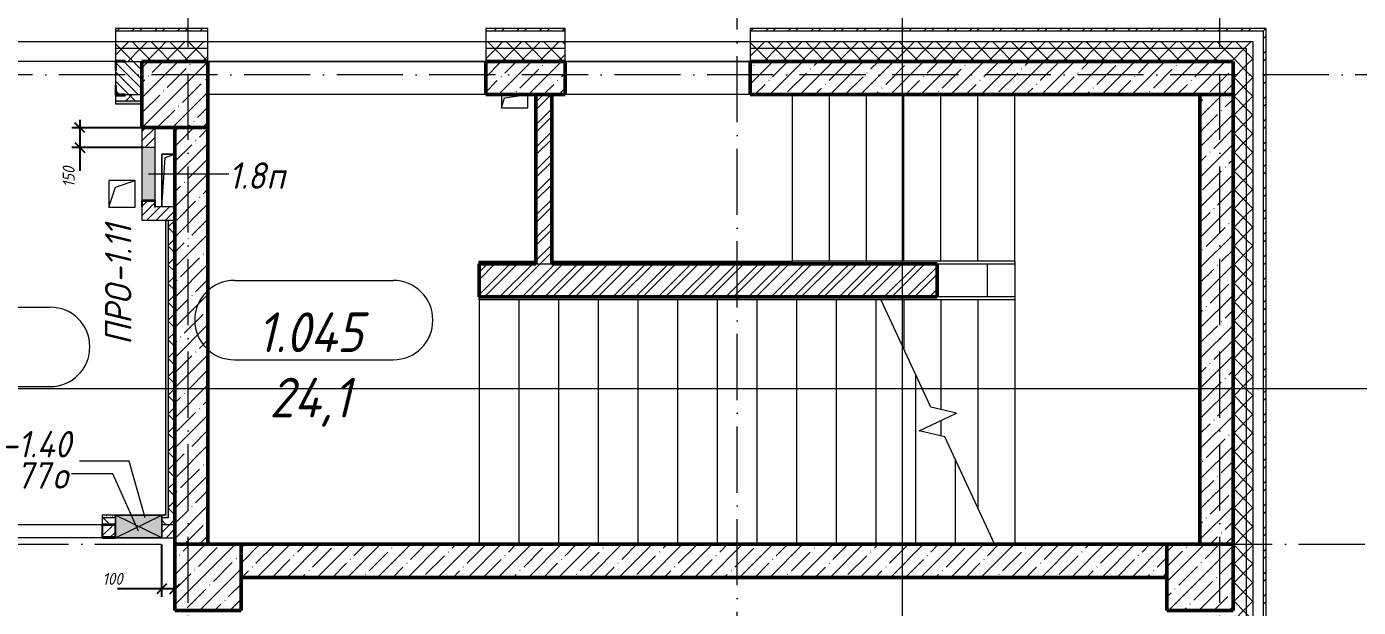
# Model space of a CAD drawing. Header units: millimetres. Extents: x -606178 to 312196, y -19338 to 632709.
# Drawn here: x -333702 to -323633, y 533349 to 537739 of the extents above; entities that cross this region are included whole.
import ezdxf

# ---------------------------------------------------------------- set-up
doc = ezdxf.new("R2010")
doc.units = ezdxf.units.MM
doc.linetypes.add('50_200_ШТРИХ_1Т_ш5_п1_п1_', pattern=[700, 500, -100, 0, -100])
for name, color, linetype, lineweight in [('A-____-____-DIMS', 7, 'Continuous', 9), ('A-DETL-GENF-OTLN', 7, 'Continuous', 9), ('A-FLOR-____-OTLN', 7, 'Continuous', 9), ('A-GENM-____-IDEN', 7, 'Continuous', 9), ('A-GENM-____-MCUT', 7, 'Continuous', 25), ('A-GENM-____-OTLN', 7, 'Continuous', 9), ('A-GENM-____-OTLN-1', 7, 'Continuous', 25), ('A-GLAZ-____-IDEN', 7, 'Continuous', 9), ('A-GLAZ-____-OTLN', 7, 'Continuous', 9), ('A-WALL-____-MCUT', 7, 'Continuous', 13), ('A-WALL-____-MCUT-1', 7, 'Continuous', 9), ('A-WALL-____-MCUT-2', 7, 'Continuous', 50), ('A-WALL-____-OTLN', 7, 'Continuous', 9), ('A-WALL-____-PATT-1', 7, 'Continuous', 9), ('A-WALL-FNSH-MCUT-1', 7, 'Continuous', 9), ('I-WALL-____-OTLN', 7, 'Continuous', 9), ('S-COLS-____-MCUT', 7, 'Continuous', 50), ('S-COLS-____-OTLN', 7, 'Continuous', 9), ('S-GRID-____-OTLN-1', 7, '50_200_ШТРИХ_1Т_ш5_п1_п1_', 9), ('S-STRS-____-MBND', 7, 'Continuous', 9), ('S-STRS-____-OTLN-1', 7, 'Continuous', 9)]:
    doc.layers.add(name, color=color, linetype=linetype, lineweight=lineweight)
for name, color, linetype, lineweight, true_color in [('A-AREA-IDEN-1', 7, 'Continuous', 9, 0x000000), ('A-WALL-____-PATT-2', 7, 'Continuous', 9, 0x787878), ('G-____-____-SYMB-1', 9, 'Continuous', 9, 0x808080)]:
    doc.layers.add(name, color=color, linetype=linetype, lineweight=lineweight, true_color=true_color)
doc.styles.add('ISOCPEUR_I', font='isocpeui.ttf', dxfattribs={"width": 0.9, "height": 2.5})
doc.styles.add('ISOCPEUR_I_11', font='isocpeui.ttf', dxfattribs={"width": 0.9, "height": 200})
doc.styles.add('ISOCPEUR_I_7', font='isocpeui.ttf', dxfattribs={"width": 0.9, "height": 90})
doc.dimstyles.new('ISO-1_8_0_9К_СРЕДНИЙ_Кладочные_1', dxfattribs={"dimscale": 304.8, "dimtxt": 89.638306, "dimasz": 0.246063, "dimexe": 0.19685, "dimexo": 0, "dimgap": 0, "dimtad": 1, "dimdec": 3, "dimrnd": 0.001, "dimdsep": 46, "dimtxsty": 'ISOCPEUR_I_7', "dimblk1": 'OBLIQUE', "dimblk2": 'OBLIQUE', "dimsah": 1, "dimcen": 0.09, "dimdle": 0.19685, "dimazin": 0, "dimtfac": 1, "dimtdec": 4, "dimtix": 1, "dimtmove": 0, "dimatfit": 3, "dimfxl": 1, "dimtvp": 1, "dimtolj": 1, "dimtzin": 0, "dimarcsym": 2})
pattern_1 = [(45, (-425830.77, 451794.26), (-85.53659, 85.53659), []), (45, (-425773.75, 451794.26), (-85.53659, 85.53659), [])]
pattern_2 = [(45, (-425830.77, 451794.26), (-35.35534, 35.35534), [])]
pattern_3 = [(45, (-425830.77, 451794.26), (-114.04925, 114.04925), []), (45, (-425716.72, 451794.26), (-114.04925, 114.04925), [201.612, -40.322, 3.353, -36.97])]
pattern_4 = [(45, (-425830.77, 451794.26), (-70.71068, 70.71068), []), (135, (-425830.77, 451794.26), (-70.71068, -70.71068), [])]
pattern_5 = [(0, (-425830.771, 451794.26), (81.28, 20.32), [3.353, -57.607, 3.353, -57.607, -325.12]), (0, (-425830.771, 451794.26), (81.28, 20.32), [-121.92, 3.353, -118.567, 3.353, -57.607, -142.24]), (0, (-425830.771, 451794.26), (81.28, 20.32), [-304.8, 3.353, -37.287, 3.353, -98.247]), (120, (-425800.291, 451804.42), (-58.2376362, 60.2305448), [3.353, -57.607, 3.353, -57.607, -325.12]), (120, (-425800.291, 451804.42), (-58.2376362, 60.2305448), [-121.92, 3.353, -118.567, 3.353, -57.607, -142.24]), (120, (-425800.291, 451804.42), (-58.2376362, 60.2305448), [-304.8, 3.353, -37.287, 3.353, -98.247]), (240, (-425790.131, 451845.06), (-23.0423638, -80.5505448), [3.353, -57.607, 3.353, -57.607, -325.12]), (240, (-425790.131, 451845.06), (-23.0423638, -80.5505448), [-121.92, 3.353, -118.567, 3.353, -57.607, -142.24]), (240, (-425790.131, 451845.06), (-23.0423638, -80.5505448), [-304.8, 3.353, -37.287, 3.353, -98.247])]

# ---------------------------------------------------------------- blocks, each defined once
blk = doc.blocks.new('BSC_Колонна _Прямоугольная - 500х500-V125-АР1_План отверстий 1 этажа в осях 1-64_Ю-ЯЯ')
at = {"layer": 'S-COLS-____-OTLN'}
h = blk.add_hatch(dxfattribs=at)
h.set_pattern_fill('FP_136', color=256, style=0, pattern_type=2)
h.set_pattern_definition([(135, (85431.04, -93250), (-114.04925, -114.04925), []), (135, (85431.04, -93135.95), (-114.04925, -114.04925), [201.613, -40.323, 3.353, -36.97])])
h.paths.add_polyline_path([(250, 250), (-250, 250), (-250, -250), (250, -250)], flags=0)
at = {"layer": 'S-COLS-____-MCUT'}
for p, q in [((250, 250), (-250, 250)), ((-250, 250), (-250, -250)), ((250, -250), (250, 250)), ((-250, -250), (250, -250))]:
    blk.add_line(p, q, dxfattribs=at)
blk = doc.blocks.new('BSC_Колонна _Прямоугольная - 500х500-V126-АР1_План отверстий 1 этажа в осях 1-64_Ю-ЯЯ')
at = {"layer": 'S-COLS-____-OTLN'}
h = blk.add_hatch(dxfattribs=at)
h.set_pattern_fill('FP_137', color=256, style=0, pattern_type=2)
h.set_pattern_definition([(135, (81781.04, -101000), (-114.04925, -114.04925), []), (135, (81781.04, -100885.95), (-114.04925, -114.04925), [201.613, -40.323, 3.353, -36.97])])
h.paths.add_polyline_path([(250, 250), (-250, 250), (-250, -250), (250, -250)], flags=0)
at = {"layer": 'S-COLS-____-MCUT'}
for p, q in [((250, 250), (-250, 250)), ((-250, 250), (-250, -250)), ((250, -250), (250, 250)), ((-250, -250), (250, -250))]:
    blk.add_line(p, q, dxfattribs=at)
blk = doc.blocks.new('BSC_Колонна _Прямоугольная - 500х500-V171-АР1_План отверстий 1 этажа в осях 1-64_Ю-ЯЯ')
at = {"layer": 'S-COLS-____-OTLN'}
h = blk.add_hatch(dxfattribs=at)
h.set_pattern_fill('FP_184', color=256, style=0, pattern_type=2)
h.set_pattern_definition([(135, (81781.04, -93500), (-114.04925, -114.04925), []), (135, (81781.04, -93385.95), (-114.04925, -114.04925), [201.613, -40.323, 3.353, -36.97])])
h.paths.add_polyline_path([(250, 250), (-250, 250), (-250, -250), (250, -250), (250, 162)], flags=0)
at = {"layer": 'S-COLS-____-MCUT'}
for p, q in [((250, 250), (-250, 250)), ((-250, 250), (-250, -250)), ((250, -250), (250, 250)), ((-250, -250), (250, -250))]:
    blk.add_line(p, q, dxfattribs=at)
blk = doc.blocks.new('Фахверк_СКБ_Уголок - 250_2700-27497298-АР1_План отверстий 1 этажа в осях 1-64_Ю-ЯЯ')
at = {"layer": 'A-GENM-____-MCUT'}
for p, q in [((200, 181), (125, 181)), ((125, 181), (125, 106)), ((125, 106), (131, 106)), ((131, 106), (131, 175)), ((131, 175), (200, 175)), ((200, 175), (200, 181)), ((131, -6), (125, -6)), ((125, -6), (125, -81)), ((125, -81), (200, -81)), ((131, -75), (131, -6)), ((200, -75), (131, -75)), ((200, -81), (200, -75))]:
    blk.add_line(p, q, dxfattribs=at)
blk = doc.blocks.new('154_Фахверк_СКБ_Швеллер - Тип_100_4010_1-28088705-АР1_План отверстий 1 этажа в осях 1-64_Ю-ЯЯ')
at = {"layer": 'A-GENM-____-MCUT'}
for p, q in [((175, 50), (125, 50)), ((125, 50), (125, -50)), ((128, 47), (175, 47)), ((128, -47), (128, 47)), ((175, 47), (175, 50)), ((125, -50), (175, -50)), ((175, -47), (128, -47)), ((175, -50), (175, -47))]:
    blk.add_line(p, q, dxfattribs=at)
blk = doc.blocks.new('AR_Отверстие Ниша - Лючок-32405277-АР1_План отверстий 1 этажа в осях 1-64_Ю-ЯЯ')
at = {"layer": 'A-GLAZ-____-OTLN'}
blk.add_hatch(color=256, dxfattribs=at).paths.add_polyline_path([(200, -50), (200, 50), (-200, 50), (-200, -50), (161, -50)], flags=0)
for p, q in [((200, 50), (-200, 50)), ((-200, 50), (-200, -50)), ((200, -50), (200, 50)), ((-200, -50), (200, -50))]:
    blk.add_line(p, q, dxfattribs=at)
blk = doc.blocks.new('AR_Отверстие прямоугольное _в плите_ - AR_Отверстие прямоугольное _в плите_-30459597-АР1_План отверстий 1 этажа в осях 1-64_Ю-ЯЯ')
at = {"layer": 'A-GENM-____-OTLN'}
for p, q in [((100, 100), (-100, 100)), ((-100, 100), (-100, -100)), ((-100, -100), (-50, 50)), ((-50, 50), (100, 100)), ((100, -100), (100, 100)), ((-100, -100), (100, -100))]:
    blk.add_line(p, q, dxfattribs=at)
blk = doc.blocks.new('AR_Отверстие прямоугольное _в плите_ - AR_Отверстие прямоугольное _в плите_-30459626-АР1_План отверстий 1 этажа в осях 1-64_Ю-ЯЯ')
at = {"layer": 'A-GENM-____-OTLN'}
for p, q in [((50, 200), (-50, 200)), ((-50, 200), (-50, -200)), ((-50, -200), (-25, 175)), ((-25, 175), (50, 200))]:
    blk.add_line(p, q, dxfattribs=at)
blk = doc.blocks.new('AR_Отверстие прямоугольное _в плите_ - AR_Отверстие прямоугольное _в плите_-V226-АР1_План отверстий 1 этажа в осях 1-64_Ю-ЯЯ')
at = {"layer": 'A-GENM-____-OTLN'}
for p, q in [((100, 50), (-100, 50)), ((-100, 50), (-100, -50)), ((-100, -50), (-75, 25)), ((-75, 25), (100, 50)), ((100, -50), (100, 50)), ((-100, -50), (100, -50))]:
    blk.add_line(p, q, dxfattribs=at)
blk = doc.blocks.new('AR_Отверстие прямоугольное _в стене_ - AR_Отверстие прямоугольное _в стене__ОВ-36858629-АР1_План отверстий 1 этажа в осях 1-64_Ю-ЯЯ')
at = {"layer": 'A-GLAZ-____-OTLN'}
blk.add_hatch(color=256, dxfattribs=at).paths.add_polyline_path([(175, 50), (-175, 50), (-175, -120), (175, -120), (175, 47)], flags=0)
at = {"layer": 'A-DETL-GENF-OTLN'}
for p, q in [((-175, -120), (-175, 50)), ((-175, 50), (175, 50)), ((175, 50), (-175, -120)), ((-175, 50), (175, -120)), ((175, 50), (-175, 50)), ((-175, 50), (-175, -120)), ((175, -50), (175, -120)), ((175, -120), (175, -50)), ((175, -120), (-175, -120)), ((-175, -120), (175, -120))]:
    blk.add_line(p, q, dxfattribs=at)
blk = doc.blocks.new('_Oblique')
at = {"color": 0, "linetype": 'ByBlock', "lineweight": -2}
blk.add_line((-0.5, -0.5), (0.5, 0.5), dxfattribs=at)
blk = doc.blocks.new('*D4463')
at = {"layer": 'A-____-____-DIMS', "color": 0, "lineweight": -2, "transparency": 16777216}
for p, q in [((-333299, 537035), (-333299, 536825)), ((-332831, 536975), (-333359, 536975)), ((-332815, 536825), (-333359, 536825)), ((-333299, 536825), (-333299, 536649))]:
    blk.add_line(p, q, dxfattribs=at)
at = {"layer": 'Defpoints', "color": 0, "transparency": 16777216}
for p in [(-332831, 536975), (-333299, 536825), (-332815, 536825)]:
    blk.add_point(p, dxfattribs=at)
at = {"layer": 'A-____-____-DIMS', "color": 0, "lineweight": -2, "transparency": 16777216, "xscale": 75, "yscale": 75, "zscale": 75}
for p, rotation in [((-333299, 536975), 90), ((-333299, 536825), 270)]:
    blk.add_blockref('_Oblique', p, dxfattribs=dict(at, rotation=rotation))
at = {"layer": 'A-____-____-DIMS', "color": 0, "transparency": 16777216, "insert": (-333429, 536525), "char_height": 90, "width": 368.21, "attachment_point": 1, "rotation": 90, "line_spacing_factor": 1.149209, "style": 'ISOCPEUR_I_7'}
blk.add_mtext('\\A1;150', dxfattribs=at)
blk = doc.blocks.new('*D4522')
at = {"layer": 'A-____-____-DIMS', "color": 0, "lineweight": -2, "transparency": 16777216}
for p, q in [((-332581, 533975), (-332581, 533429)), ((-332681, 533825), (-332681, 533429)), ((-332681, 533489), (-333014, 533489)), ((-332581, 533489), (-332741, 533489))]:
    blk.add_line(p, q, dxfattribs=at)
at = {"layer": 'Defpoints', "color": 0, "transparency": 16777216}
for p in [(-332581, 533975), (-332681, 533825), (-332581, 533489)]:
    blk.add_point(p, dxfattribs=at)
at = {"layer": 'A-____-____-DIMS', "color": 0, "lineweight": -2, "transparency": 16777216, "xscale": 75, "yscale": 75, "zscale": 75, "rotation": 180}
blk.add_blockref('_Oblique', (-332681, 533489), dxfattribs=at)
at = {"layer": 'A-____-____-DIMS', "color": 0, "lineweight": -2, "transparency": 16777216, "xscale": 75, "yscale": 75, "zscale": 75}
blk.add_blockref('_Oblique', (-332581, 533489), dxfattribs=at)
at = {"layer": 'A-____-____-DIMS', "color": 0, "transparency": 16777216, "insert": (-333128, 533609), "char_height": 90, "width": 368.21, "attachment_point": 1, "line_spacing_factor": 1.149209, "style": 'ISOCPEUR_I_7'}
blk.add_mtext('\\A1;100', dxfattribs=at)
blk = doc.blocks.new('AAR_СКБ_Марка_помещения_1_5 ммп - Номер _ Площадь-27962135-АИ_План этажа_Стены_1')
at = {"layer": 'A-AREA-IDEN-1'}
for p, q in [((-2.987, 3), (3.013, 3)), ((-2.987, 0), (3.013, 0))]:
    blk.add_line(p, q, dxfattribs=at)
for centre, start, end in [((-2.987, 1.5), 90, 270), ((3.013, 1.5), 270, 90)]:
    blk.add_arc(centre, 1.5, start, end, dxfattribs=at)

msp = doc.modelspace()

# ---------------------------------------------------------------- hatches: boundary and pattern name
at = {"layer": 'A-WALL-____-PATT-1'}
h = msp.add_hatch(dxfattribs=at)
h.set_pattern_fill('FP_3', color=256, style=0, pattern_type=2)
h.set_pattern_definition(pattern_1)
h.paths.add_polyline_path([(-324350.7712, 537705.3011), (-324330.7712, 537705.3011), (-324330.7712, 537725.3011), (-328230.7712, 537725.3011), (-328230.7712, 537705.3011), (-325098.6419, 537705.3011)], flags=0)
h.paths.add_polyline_path([(-330230.7712, 537705.3011), (-329630.7712, 537705.3011), (-329630.7712, 537725.3011), (-330230.7712, 537725.3011)], flags=0)
h.paths.add_polyline_path([(-332330.7712, 537705.3011), (-332330.7712, 537725.3011), (-333030.7712, 537725.3011), (-333030.7712, 537705.3011)], flags=0)
h.paths.add_polyline_path([(-336580.7712, 537705.3011), (-336580.7712, 537725.3011), (-336820.7712, 537725.3011), (-336820.7712, 537705.3011)], flags=0)
h.paths.add_polyline_path([(-335180.7712, 537705.3011), (-334830.7712, 537705.3011), (-334830.7712, 537725.3011), (-335180.7712, 537725.3011)], flags=0)
h = msp.add_hatch(dxfattribs=at)
h.set_pattern_fill('FP_3', color=256, style=0, pattern_type=2)
h.set_pattern_definition(pattern_1)
h.paths.add_polyline_path([(-324330.7712, 521275.3011), (-324330.7712, 522525.3011), (-324350.7712, 522525.3011), (-324350.7712, 521275.3011)], flags=0)
h.paths.add_polyline_path([(-324350.7712, 524325.3011), (-324330.7712, 524325.3011), (-324330.7712, 525525.3011), (-324350.7712, 525525.3011), (-324350.7712, 525162.9682)], flags=0)
h.paths.add_polyline_path([(-324350.7712, 527325.3011), (-324330.7712, 527325.3011), (-324330.7712, 528525.3011), (-324350.7712, 528525.3011), (-324350.7712, 528391.9384)], flags=0)
h.paths.add_polyline_path([(-324350.7712, 530325.3011), (-324330.7712, 530325.3011), (-324330.7712, 537705.3011), (-324350.7712, 537705.3011), (-324350.7712, 530813.6661)], flags=0)
h = msp.add_hatch(dxfattribs=at)
h.set_pattern_fill('FP_1', color=256, style=0, pattern_type=2)
h.set_pattern_definition(pattern_4)
h.paths.add_polyline_path([(-324580.7712, 537575.3011), (-324480.7712, 537575.3011), (-324480.7712, 537625.3011), (-328230.7712, 537625.3011), (-328230.7712, 537575.3011), (-325098.6419, 537575.3011)], flags=0)
h.paths.add_polyline_path([(-332330.7712, 537575.3011), (-332330.7712, 537625.3011), (-333030.7712, 537625.3011), (-333030.7712, 537575.3011)], flags=0)
h.paths.add_polyline_path([(-329630.7712, 537575.3011), (-329630.7712, 537625.3011), (-330230.7712, 537625.3011), (-330230.7712, 537575.3011)], flags=0)
h.paths.add_polyline_path([(-334830.7712, 537575.3011), (-334830.7712, 537625.3011), (-335180.7712, 537625.3011), (-335180.7712, 537575.3011)], flags=0)
h.paths.add_polyline_path([(-336580.7712, 537575.3011), (-336580.7712, 537625.3011), (-336820.7712, 537625.3011), (-336820.7712, 537575.3011)], flags=0)
h = msp.add_hatch(dxfattribs=at)
h.set_pattern_fill('FP_1', color=256, style=0, pattern_type=2)
h.set_pattern_definition(pattern_4)
h.paths.add_polyline_path([(-324430.7712, 498610.3011), (-324430.7712, 498875.3011), (-324480.7712, 498875.3011), (-324480.7712, 498610.3011)], flags=0)
h.paths.add_polyline_path([(-324430.7712, 500975.3011), (-324430.7712, 501575.3011), (-324480.7712, 501575.3011), (-324480.7712, 500975.3011)], flags=0)
h.paths.add_polyline_path([(-324480.7712, 502975.3011), (-324430.7712, 502975.3011), (-324430.7712, 507575.3011), (-324480.7712, 507575.3011), (-324480.7712, 505789.1468)], flags=0)
h.paths.add_polyline_path([(-324480.7712, 509375.3011), (-324430.7712, 509375.3011), (-324430.7712, 510575.3011), (-324480.7712, 510575.3011), (-324480.7712, 509825.3596)], flags=0)
h.paths.add_polyline_path([(-324430.7712, 512375.3011), (-324430.7712, 513575.3011), (-324480.7712, 513575.3011), (-324480.7712, 512375.3011)], flags=0)
h.paths.add_polyline_path([(-324430.7712, 515375.3011), (-324430.7712, 516575.3011), (-324480.7712, 516575.3011), (-324480.7712, 515375.3011)], flags=0)
h.paths.add_polyline_path([(-324480.7712, 518375.3011), (-324430.7712, 518375.3011), (-324430.7712, 519525.3011), (-324480.7712, 519525.3011), (-324480.7712, 518705.0277)], flags=0)
h.paths.add_polyline_path([(-324430.7712, 521275.3011), (-324430.7712, 522525.3011), (-324480.7712, 522525.3011), (-324480.7712, 521275.3011)], flags=0)
h.paths.add_polyline_path([(-324430.7712, 524325.3011), (-324430.7712, 525525.3011), (-324480.7712, 525525.3011), (-324480.7712, 524325.3011)], flags=0)
h.paths.add_polyline_path([(-324480.7712, 527325.3011), (-324430.7712, 527325.3011), (-324430.7712, 528525.3011), (-324480.7712, 528525.3011), (-324480.7712, 528391.9384)], flags=0)
h.paths.add_polyline_path([(-324480.7712, 530325.3011), (-324430.7712, 530325.3011), (-324430.7712, 537625.3011), (-324480.7712, 537625.3011), (-324480.7712, 530813.6661)], flags=0)
h = msp.add_hatch(dxfattribs=at)
h.set_pattern_fill('FP_1', color=256, style=0, pattern_type=2)
h.set_pattern_definition(pattern_4)
h.paths.add_polyline_path([(-324580.7712, 537475.3011), (-324580.7712, 537575.3011), (-328230.7712, 537575.3011), (-328230.7712, 537475.3011), (-325098.6419, 537475.3011)], flags=0)
h.paths.add_polyline_path([(-329630.7712, 537475.3011), (-329630.7712, 537575.3011), (-330230.7712, 537575.3011), (-330230.7712, 537475.3011)], flags=0)
h.paths.add_polyline_path([(-332330.7712, 537475.3011), (-332330.7712, 537575.3011), (-333030.7712, 537575.3011), (-333030.7712, 537481.3011), (-332955.7712, 537481.3011), (-332955.7712, 537475.3011), (-332830.7712, 537475.3011)], flags=0)
h.paths.add_polyline_path([(-336580.7712, 537475.3011), (-336580.7712, 537575.3011), (-336820.7712, 537575.3011), (-336820.7712, 537475.3011)], flags=0)
h.paths.add_polyline_path([(-334905.7712, 537475.3011), (-334905.7712, 537481.3011), (-334830.7712, 537481.3011), (-334830.7712, 537575.3011), (-335180.7712, 537575.3011), (-335180.7712, 537481.3011), (-335105.7712, 537481.3011), (-335105.7712, 537475.3011)], flags=0)
h = msp.add_hatch(dxfattribs=at)
h.set_pattern_fill('FP_1', color=256, style=0, pattern_type=2)
h.set_pattern_definition(pattern_4)
h.paths.add_polyline_path([(-324480.7712, 498610.3011), (-324480.7712, 498875.3011), (-324580.7712, 498875.3011), (-324580.7712, 498610.3011)], flags=0)
h.paths.add_polyline_path([(-324480.7712, 500975.3011), (-324480.7712, 501575.3011), (-324580.7712, 501575.3011), (-324580.7712, 500975.3011)], flags=0)
h.paths.add_polyline_path([(-324480.7712, 502975.3011), (-324480.7712, 507575.3011), (-324574.7712, 507575.3011), (-324574.7712, 507500.3011), (-324580.7712, 507500.3011), (-324580.7712, 502975.3011)], flags=0)
h.paths.add_polyline_path([(-324480.7712, 509375.3011), (-324480.7712, 510575.3011), (-324574.7712, 510575.3011), (-324574.7712, 510500.3011), (-324580.7712, 510500.3011), (-324580.7712, 509450.3011), (-324574.7712, 509450.3011), (-324574.7712, 509375.3011)], flags=0)
h.paths.add_polyline_path([(-324480.7712, 512375.3011), (-324480.7712, 513575.3011), (-324574.7712, 513575.3011), (-324574.7712, 513500.3011), (-324580.7712, 513500.3011), (-324580.7712, 512450.3011), (-324574.7712, 512450.3011), (-324574.7712, 512375.3011)], flags=0)
h.paths.add_polyline_path([(-324574.7712, 515375.3011), (-324480.7712, 515375.3011), (-324480.7712, 516575.3011), (-324574.7712, 516575.3011), (-324574.7712, 516500.3011), (-324580.7712, 516500.3011), (-324580.7712, 515450.3011), (-324574.7712, 515450.3011), (-324574.7712, 515381.3011)], flags=0)
h.paths.add_polyline_path([(-324480.7712, 518375.3011), (-324480.7712, 519525.3011), (-324574.7712, 519525.3011), (-324574.7712, 519450.3011), (-324580.7712, 519450.3011), (-324580.7712, 518450.3011), (-324574.7712, 518450.3011), (-324574.7712, 518375.3011)], flags=0)
h.paths.add_polyline_path([(-324574.7712, 521275.3011), (-324480.7712, 521275.3011), (-324480.7712, 522525.3011), (-324574.7712, 522525.3011), (-324574.7712, 522450.3011), (-324580.7712, 522450.3011), (-324580.7712, 521350.3011), (-324574.7712, 521350.3011), (-324574.7712, 521281.3011)], flags=0)
h.paths.add_polyline_path([(-324574.7712, 524325.3011), (-324480.7712, 524325.3011), (-324480.7712, 525525.3011), (-324580.7712, 525525.3011), (-324580.7712, 524400.3011), (-324574.7712, 524400.3011), (-324574.7712, 524331.3011)], flags=0)
h.paths.add_polyline_path([(-324574.7712, 527325.3011), (-324480.7712, 527325.3011), (-324480.7712, 528525.3011), (-324574.7712, 528525.3011), (-324574.7712, 528450.3011), (-324580.7712, 528450.3011), (-324580.7712, 527400.3011), (-324574.7712, 527400.3011), (-324574.7712, 527331.3011)], flags=0)
h.paths.add_polyline_path([(-324480.7712, 530325.3011), (-324480.7712, 537575.3011), (-324580.7712, 537575.3011), (-324580.7712, 530400.3011), (-324574.7712, 530400.3011), (-324574.7712, 530325.3011)], flags=0)
h = msp.add_hatch(dxfattribs=at)
h.set_pattern_fill('FP_6', color=256, style=0, pattern_type=2)
h.set_pattern_definition([(135, (-425830.77, 451794.26), (-35.35534, -35.35534), [])])
h.paths.add_polyline_path([(-334905.7712, 537225.3011), (-334836.7712, 537225.3011), (-334836.7712, 537294.3011), (-334830.7712, 537294.3011), (-334830.7712, 537406.3011), (-334836.7712, 537406.3011), (-334836.7712, 537475.3011), (-335174.7712, 537475.3011), (-335174.7712, 537406.3011), (-335180.7712, 537406.3011), (-335180.7712, 537294.3011), (-335174.7712, 537294.3011), (-335174.7712, 537225.3011), (-335100.7712, 537225.3011)], flags=0)
h.paths.add_polyline_path([(-332955.7712, 537225.3011), (-332830.7712, 537225.3011), (-332830.7712, 537475.3011), (-333024.7712, 537475.3011), (-333024.7712, 537406.3011), (-333030.7712, 537406.3011), (-333030.7712, 537294.3011), (-333024.7712, 537294.3011), (-333024.7712, 537225.3011)], flags=0)
h = msp.add_hatch(dxfattribs=at)
h.set_pattern_fill('FP_13', color=256, style=0, pattern_type=2)
h.set_pattern_definition(pattern_3)
h.paths.add_polyline_path([(-326866.1425, 537225.3011), (-324580.7712, 537225.3011), (-324580.7712, 537475.3011), (-328230.7712, 537475.3011), (-328230.7712, 537225.3011)], flags=0)
h.paths.add_polyline_path([(-329630.7712, 537225.3011), (-329630.7712, 537475.3011), (-330230.7712, 537475.3011), (-330230.7712, 537225.3011)], flags=0)
h = msp.add_hatch(dxfattribs=at)
h.set_pattern_fill('FP_1', color=256, style=0, pattern_type=2)
h.set_pattern_definition(pattern_4)
h.paths.add_polyline_path([(-332830.7712, 537175.3011), (-332830.7712, 537225.3011), (-332955.7712, 537225.3011), (-332955.7712, 537219.3011), (-333030.7712, 537219.3011), (-333030.7712, 537175.3011), (-332955.7712, 537175.3011)], flags=0)
h.paths.add_polyline_path([(-334880.7712, 537175.3011), (-334830.7712, 537175.3011), (-334830.7712, 537219.3011), (-334880.7712, 537219.3011)], flags=0)
h = msp.add_hatch(dxfattribs=at)
h.set_pattern_fill('FP_3', color=256, style=0, pattern_type=2)
h.set_pattern_definition(pattern_1)
h.paths.add_polyline_path([(-329730.7712, 535945.3011), (-329730.7712, 537225.3011), (-329850.7712, 537225.3011), (-329850.7712, 535945.3011)], flags=0)
h = msp.add_hatch(dxfattribs=at)
h.set_pattern_fill('FP_13', color=256, style=0, pattern_type=2)
h.set_pattern_definition(pattern_3)
h.paths.add_polyline_path([(-324580.7712, 533825.3011), (-324580.7712, 537225.3011), (-324830.7712, 537225.3011), (-324830.7712, 533825.3011)], flags=0)
h = msp.add_hatch(dxfattribs=at)
h.set_pattern_fill('FP_5', color=256, style=0, pattern_type=2)
h.set_pattern_definition(pattern_2)
h.paths.add_polyline_path([(-332780.5974, 536375.3011), (-332733.7712, 536375.3011), (-332733.7712, 536422.1274), (-332827.7712, 536422.1274), (-332827.7712, 536375.3011), (-332780.9449, 536375.3011)], flags=0)
h.paths.add_polyline_path([(-332830.7712, 536825.3011), (-332730.7712, 536825.3011), (-332730.7712, 536975.3011), (-332830.7712, 536975.3011)], flags=0)
h = msp.add_hatch(dxfattribs=at)
h.set_pattern_fill('FP_13', color=256, style=0, pattern_type=2)
h.set_pattern_definition(pattern_3)
h.paths.add_polyline_path([(-332330.7712, 533825.3011), (-332330.7712, 536975.3011), (-332580.7712, 536975.3011), (-332580.7712, 533825.3011)], flags=0)
h = msp.add_hatch(dxfattribs=at)
h.set_pattern_fill('FP_5', color=256, style=0, pattern_type=2)
h.set_pattern_definition(pattern_2)
h.paths.add_polyline_path([(-332733.7712, 536275.3011), (-332580.7712, 536275.3011), (-332580.7712, 536375.3011), (-332830.7712, 536375.1274), (-332830.7712, 536275.3011), (-332827.7712, 536275.3011)], flags=0)
h = msp.add_hatch(dxfattribs=at)
h.set_pattern_fill('FP_1', color=256, style=0, pattern_type=2)
h.set_pattern_definition(pattern_4)
h.paths.add_polyline_path([(-332580.7712, 533975.3011), (-332580.7712, 536274.3011), (-332630.7712, 536274.3011), (-332630.7712, 533975.3011)], flags=0)
h = msp.add_hatch(dxfattribs=at)
h.set_pattern_fill('FP_3', color=256, style=0, pattern_type=2)
h.set_pattern_definition(pattern_1)
h.paths.add_polyline_path([(-326817.7061, 535695.3011), (-326817.7061, 535945.3011), (-330280.7712, 535945.3011), (-330280.7712, 535695.3011), (-326866.1425, 535695.3011)], flags=0)
h = msp.add_hatch(dxfattribs=at)
h.set_pattern_fill('FP_5', color=256, style=0, pattern_type=2)
h.set_pattern_definition(pattern_2)
h.paths.add_polyline_path([(-332680.7712, 533875.3011), (-332580.7712, 533875.3011), (-332580.7712, 533975.3011), (-332680.7712, 533975.3011), (-332680.7712, 533969.0511)], flags=0)
h.paths.add_polyline_path([(-335130.7712, 533875.3011), (-334980.7712, 533875.3011), (-334980.7712, 533878.3011), (-334933.7712, 533878.3011), (-334933.7712, 533972.3011), (-334980.7712, 533972.3011), (-334980.7712, 533975.3011), (-335130.7712, 533975.3011), (-335130.7712, 533972.3011), (-335177.7712, 533972.3011), (-335177.7712, 533878.3011), (-335130.7712, 533878.3011)], flags=0)
h.paths.add_polyline_path([(-333033.7712, 533878.3011), (-333033.7712, 533972.3011), (-333127.7712, 533972.3011), (-333127.7712, 533878.3011), (-333080.7712, 533878.3011)], flags=0)
h = msp.add_hatch(dxfattribs=at)
h.set_pattern_fill('FP_1', color=256, style=0, pattern_type=2)
h.set_pattern_definition(pattern_4)
h.paths.add_polyline_path([(-333080.7712, 533975.3011), (-333030.7712, 533975.3011), (-333030.7712, 534025.3011), (-333130.7712, 534025.3011), (-333130.7712, 533975.3011), (-333127.7712, 533975.3011)], flags=0)
h.paths.add_polyline_path([(-332630.7712, 533975.3011), (-332630.7712, 534025.3011), (-332680.7712, 534025.3011), (-332680.7712, 533975.3011), (-332650.7712, 533975.3011)], flags=0)
h = msp.add_hatch(dxfattribs=at)
h.set_pattern_fill('FP_13', color=256, style=0, pattern_type=2)
h.set_pattern_definition(pattern_3)
h.paths.add_polyline_path([(-325080.7712, 533575.3011), (-325080.7712, 533825.3011), (-332080.7712, 533825.3011), (-332080.7712, 533575.3011), (-325098.6419, 533575.3011)], flags=0)
at = {"layer": 'A-WALL-____-PATT-2'}
h = msp.add_hatch(dxfattribs=at)
h.set_pattern_fill('FP_185', color=256, style=0, pattern_type=2)
h.set_pattern_definition(pattern_5)
h.paths.add_polyline_path([(-332830.7712, 537155.3011), (-332830.7712, 537175.3011), (-333030.7712, 537175.3011), (-333030.7712, 537155.3011)], flags=0)
h.paths.add_polyline_path([(-334830.7712, 537155.3011), (-334830.7712, 537175.3011), (-334860.7712, 537175.3011), (-334860.7712, 537155.3011)], flags=0)
h = msp.add_hatch(dxfattribs=at)
h.set_pattern_fill('FP_185', color=256, style=0, pattern_type=2)
h.set_pattern_definition(pattern_5)
h.paths.add_polyline_path([(-332630.7712, 534025.3011), (-332630.7712, 536274.3011), (-332650.7712, 536274.3011), (-332650.7712, 534025.3011)], flags=0)
h = msp.add_hatch(dxfattribs=at)
h.set_pattern_fill('FP_185', color=256, style=0, pattern_type=2)
h.set_pattern_definition(pattern_5)
h.paths.add_polyline_path([(-333130.7712, 534025.3011), (-333030.7712, 534025.3011), (-333030.7712, 534045.3011), (-333130.7712, 534045.3011)], flags=0)
h.paths.add_polyline_path([(-332650.7712, 534025.3011), (-332650.7712, 534045.3011), (-332680.7712, 534045.3011), (-332680.7712, 534025.3011)], flags=0)

# ---------------------------------------------------------------- linework, layer by layer
at = {"layer": 'A-FLOR-____-OTLN'}
for p, q in [((-327910.7712, 535965.3011), (-327910.7712, 537225.3011)), ((-332680.7712, 536775.1274), (-332580.7712, 536775.1274)), ((-332680.7712, 536375.3011), (-332680.7712, 536775.1274)), ((-330280.7712, 535945.3011), (-330280.7712, 535965.3011)), ((-330280.7712, 535965.3011), (-329850.7712, 535965.3011)), ((-329730.7712, 535965.3011), (-327910.7712, 535965.3011)), ((-330280.7712, 535674.9536), (-330280.7712, 535695.3011))]:
    msp.add_line(p, q, dxfattribs=at)
at = {"layer": 'A-GENM-____-IDEN'}
for p, q in [((-332927.1092, 534454.8716), (-333301.5397, 534454.8716)), ((-332805.7712, 534025.3011), (-332927.1092, 534454.8716))]:
    msp.add_line(p, q, dxfattribs=at)
at = {"layer": 'A-GLAZ-____-IDEN'}
for p, q in [((-332780.7712, 536625.3011), (-332174.073, 536625.3011)), ((-333049.1013, 534358.0759), (-333363.6947, 534358.0759)), ((-332855.7712, 533925.3011), (-333049.1013, 534358.0759))]:
    msp.add_line(p, q, dxfattribs=at)
at = {"layer": 'A-WALL-____-MCUT'}
for p, q in [((-332330.7712, 537705.3011), (-333030.7712, 537705.3011)), ((-333030.7712, 537705.3011), (-333030.7712, 537481.3011)), ((-332330.7712, 537475.3011), (-332330.7712, 537705.3011)), ((-329630.7712, 537705.3011), (-330230.7712, 537705.3011)), ((-330230.7712, 537705.3011), (-330230.7712, 537475.3011)), ((-329630.7712, 537475.3011), (-329630.7712, 537705.3011)), ((-324350.7712, 537705.3011), (-328230.7712, 537705.3011)), ((-328230.7712, 537705.3011), (-328230.7712, 537475.3011)), ((-324350.7712, 530325.3011), (-324350.7712, 537705.3011)), ((-333030.7712, 537406.3011), (-333030.7712, 537294.3011)), ((-330230.7712, 537475.3011), (-329630.7712, 537475.3011)), ((-328230.7712, 537475.3011), (-324580.7712, 537475.3011)), ((-324580.7712, 537475.3011), (-324580.7712, 533825.3011)), ((-333030.7712, 537219.3011), (-333030.7712, 537175.3011)), ((-332830.7712, 537175.3011), (-333030.7712, 537175.3011)), ((-332580.7712, 536274.3011), (-332630.7712, 536274.3011)), ((-332630.7712, 536274.3011), (-332630.7712, 534025.3011)), ((-333130.7712, 534025.3011), (-333130.7712, 533975.3011)), ((-333030.7712, 534025.3011), (-333130.7712, 534025.3011)), ((-332630.7712, 534025.3011), (-332680.7712, 534025.3011)), ((-332680.7712, 533975.3011), (-332580.7712, 533975.3011))]:
    msp.add_line(p, q, dxfattribs=at)
at = {"layer": 'A-WALL-____-MCUT-1'}
for p, q in [((-333030.7712, 537625.3011), (-332330.7712, 537625.3011)), ((-330230.7712, 537625.3011), (-329630.7712, 537625.3011)), ((-328230.7712, 537625.3011), (-324430.7712, 537625.3011)), ((-324430.7712, 537625.3011), (-324430.7712, 530325.3011)), ((-333030.7712, 537575.3011), (-332330.7712, 537575.3011)), ((-330230.7712, 537575.3011), (-329630.7712, 537575.3011)), ((-328230.7712, 537575.3011), (-324480.7712, 537575.3011)), ((-324480.7712, 537575.3011), (-324480.7712, 530325.3011)), ((-332955.7712, 537475.3011), (-332830.7712, 537475.3011)), ((-332955.7712, 537225.3011), (-332830.7712, 537225.3011)), ((-329850.7712, 535945.3011), (-329730.7712, 535945.3011))]:
    msp.add_line(p, q, dxfattribs=at)
at = {"layer": 'A-WALL-____-MCUT-2'}
for p, q in [((-329630.7712, 537475.3011), (-330230.7712, 537475.3011)), ((-330230.7712, 537475.3011), (-330230.7712, 537225.3011)), ((-329630.7712, 537225.3011), (-329630.7712, 537475.3011)), ((-324580.7712, 537475.3011), (-328230.7712, 537475.3011)), ((-328230.7712, 537475.3011), (-328230.7712, 537225.3011)), ((-324580.7712, 533825.3011), (-324580.7712, 537475.3011)), ((-330230.7712, 537225.3011), (-329630.7712, 537225.3011)), ((-329850.7712, 537225.3011), (-329850.7712, 535945.3011)), ((-329730.7712, 535945.3011), (-329730.7712, 537225.3011)), ((-324580.7712, 537225.3011), (-328230.7712, 537225.3011)), ((-324830.7712, 537225.3011), (-324830.7712, 533825.3011)), ((-332580.7712, 536975.3011), (-332580.7712, 533825.3011)), ((-332330.7712, 533825.3011), (-332330.7712, 536975.3011)), ((-329850.7712, 535945.3011), (-330280.7712, 535945.3011)), ((-330280.7712, 535945.3011), (-330280.7712, 535695.3011)), ((-326817.7061, 535945.3011), (-329730.7712, 535945.3011)), ((-326817.7061, 535695.3011), (-326817.7061, 535945.3011)), ((-330280.7712, 535695.3011), (-326817.7061, 535695.3011)), ((-325080.7712, 533825.3011), (-332080.7712, 533825.3011)), ((-332080.7712, 533575.3011), (-325080.7712, 533575.3011))]:
    msp.add_line(p, q, dxfattribs=at)
at = {"layer": 'A-WALL-____-OTLN'}
for p, q in [((-334830.7712, 537625.3011), (-333030.7712, 537625.3011)), ((-332330.7712, 537625.3011), (-330230.7712, 537625.3011)), ((-329630.7712, 537625.3011), (-328230.7712, 537625.3011)), ((-333030.7712, 537475.3011), (-334830.7712, 537475.3011)), ((-330230.7712, 537475.3011), (-332330.7712, 537475.3011)), ((-332330.7712, 537475.3011), (-330230.7712, 537475.3011)), ((-328230.7712, 537475.3011), (-329630.7712, 537475.3011)), ((-329630.7712, 537475.3011), (-328230.7712, 537475.3011)), ((-330230.7712, 537225.3011), (-332330.7712, 537225.3011)), ((-328230.7712, 537225.3011), (-329630.7712, 537225.3011)), ((-326817.7061, 535945.3011), (-326230.7712, 535945.3011)), ((-326437.7061, 535695.3011), (-326437.7061, 535945.3011)), ((-326230.7712, 535945.3011), (-326230.7712, 535695.3011)), ((-326230.7712, 535695.3011), (-326817.7061, 535695.3011))]:
    msp.add_line(p, q, dxfattribs=at)
at = {"layer": 'A-WALL-FNSH-MCUT-1'}
for p, q in [((-332330.7712, 537725.3011), (-333030.7712, 537725.3011)), ((-333030.7712, 537725.3011), (-333030.7712, 537705.3011)), ((-332330.7712, 537705.3011), (-332330.7712, 537725.3011)), ((-329630.7712, 537725.3011), (-330230.7712, 537725.3011)), ((-330230.7712, 537725.3011), (-330230.7712, 537705.3011)), ((-329630.7712, 537705.3011), (-329630.7712, 537725.3011)), ((-324330.7712, 537725.3011), (-328230.7712, 537725.3011)), ((-328230.7712, 537725.3011), (-328230.7712, 537705.3011)), ((-324330.7712, 530325.3011), (-324330.7712, 537725.3011)), ((-333030.7712, 537175.3011), (-333030.7712, 537155.3011)), ((-333030.7712, 537155.3011), (-332830.7712, 537155.3011)), ((-332830.7712, 536975.3011), (-332830.7712, 536825.3011)), ((-332730.7712, 536825.3011), (-332730.7712, 536975.3011)), ((-332830.7712, 536375.1274), (-332830.7712, 536275.3011)), ((-332580.7712, 536375.3011), (-332730.7712, 536375.3011)), ((-332580.7712, 536275.3011), (-332580.7712, 536375.3011)), ((-332830.7712, 536275.3011), (-332580.7712, 536275.3011)), ((-332630.7712, 536274.3011), (-332650.7712, 536274.3011)), ((-332650.7712, 536274.3011), (-332650.7712, 534045.3011)), ((-333030.7712, 534045.3011), (-333130.7712, 534045.3011)), ((-333130.7712, 534045.3011), (-333130.7712, 534025.3011)), ((-332650.7712, 534045.3011), (-332680.7712, 534045.3011)), ((-332680.7712, 533875.3011), (-332580.7712, 533875.3011))]:
    msp.add_line(p, q, dxfattribs=at)
at = {"layer": 'G-____-____-SYMB-1'}
for p, q in [((-327082.5712, 538414.8199), (-327082.5712, 497200.5853)), ((-430745.3734, 535003.3117), (-321318.4174, 535003.3117))]:
    msp.add_line(p, q, dxfattribs=at)
at = {"layer": 'I-WALL-____-OTLN'}
for p, q in [((-334860.7712, 533975.3011), (-333130.7712, 533975.3011)), ((-333130.7712, 533875.3011), (-334930.7712, 533875.3011))]:
    msp.add_line(p, q, dxfattribs=at)
at = {"layer": 'S-GRID-____-OTLN-1'}
for p, q in [((-332480.7712, 491375.8881), (-332480.7712, 542687.1106)), ((-328330.7712, 501310.9415), (-328330.7712, 542687.1106)), ((-324680.7712, 491375.8881), (-324680.7712, 542687.1106)), ((-321756.3646, 537375.3011), (-430499.5414, 537375.3011)), ((-430499.5414, 533825.3011), (-321756.3646, 533825.3011))]:
    msp.add_line(p, q, dxfattribs=at)
at = {"layer": 'S-STRS-____-MBND'}
for p, q in [((-326864.9331, 534863.2421), (-327243.4404, 535674.9536)), ((-326953.7164, 534683.9195), (-326670.4952, 534815.9877)), ((-326670.4952, 534815.9877), (-326864.9331, 534863.2421)), ((-326759.2785, 534636.6652), (-326953.7164, 534683.9195)), ((-326380.7712, 533824.9536), (-326759.2785, 534636.6652))]:
    msp.add_line(p, q, dxfattribs=at)
at = {"layer": 'S-STRS-____-OTLN-1'}
for p, q in [((-327910.7712, 535964.9536), (-327910.7712, 537224.9536)), ((-327630.7712, 537224.9536), (-327910.7712, 537224.9536)), ((-327350.7712, 537224.9536), (-327630.7712, 537224.9536)), ((-327630.7712, 535964.9536), (-327630.7712, 537224.9536)), ((-327630.7712, 535964.9536), (-327630.7712, 537224.9536)), ((-327070.7712, 537224.9536), (-327350.7712, 537224.9536)), ((-327350.7712, 535964.9536), (-327350.7712, 537224.9536)), ((-327350.7712, 535964.9536), (-327350.7712, 537224.9536)), ((-326790.7712, 537224.9536), (-327070.7712, 537224.9536)), ((-327070.7712, 535964.9536), (-327070.7712, 537224.9536)), ((-327070.7712, 535964.9536), (-327070.7712, 537224.9536)), ((-326510.7712, 537224.9536), (-326790.7712, 537224.9536)), ((-326790.7712, 535964.9536), (-326790.7712, 537224.9536)), ((-326790.7712, 535964.9536), (-326790.7712, 537224.9536)), ((-326230.7712, 537224.9536), (-326510.7712, 537224.9536)), ((-326510.7712, 535964.9536), (-326510.7712, 537224.9536)), ((-326510.7712, 535964.9536), (-326510.7712, 537224.9536)), ((-324830.7712, 537224.9536), (-326230.7712, 537224.9536)), ((-326230.7712, 535964.9536), (-326230.7712, 537224.9536)), ((-326230.7712, 535964.9536), (-326230.7712, 537224.9536)), ((-327630.7712, 535964.9536), (-327910.7712, 535964.9536)), ((-327350.7712, 535964.9536), (-327630.7712, 535964.9536)), ((-327070.7712, 535964.9536), (-327350.7712, 535964.9536)), ((-326790.7712, 535964.9536), (-327070.7712, 535964.9536)), ((-326510.7712, 535964.9536), (-326790.7712, 535964.9536)), ((-326230.7712, 535964.9536), (-326510.7712, 535964.9536)), ((-326230.7712, 535964.9536), (-326230.7712, 535945.3011)), ((-330280.7712, 535674.9536), (-330280.7712, 533825.3011)), ((-330280.7712, 535674.9536), (-329980.7712, 535674.9536)), ((-330280.7712, 535674.9536), (-330280.7712, 533825.3011)), ((-329980.7712, 535674.9536), (-329680.7712, 535674.9536)), ((-329980.7712, 535674.9536), (-329980.7712, 533825.3011)), ((-329980.7712, 535674.9536), (-329980.7712, 533825.3011)), ((-329680.7712, 535674.9536), (-329380.7712, 535674.9536)), ((-329680.7712, 535674.9536), (-329680.7712, 533825.3011)), ((-329680.7712, 535674.9536), (-329680.7712, 533825.3011)), ((-329380.7712, 535674.9536), (-329080.7712, 535674.9536)), ((-329380.7712, 535674.9536), (-329380.7712, 533825.3011)), ((-329380.7712, 535674.9536), (-329380.7712, 533825.3011)), ((-329080.7712, 535674.9536), (-328780.7712, 535674.9536)), ((-329080.7712, 535674.9536), (-329080.7712, 533825.3011)), ((-329080.7712, 535674.9536), (-329080.7712, 533825.3011)), ((-328780.7712, 535674.9536), (-328480.7712, 535674.9536)), ((-328780.7712, 535674.9536), (-328780.7712, 533825.3011)), ((-328780.7712, 535674.9536), (-328780.7712, 533825.3011)), ((-328480.7712, 535674.9536), (-328180.7712, 535674.9536)), ((-328480.7712, 535674.9536), (-328480.7712, 533825.3011)), ((-328480.7712, 535674.9536), (-328480.7712, 533825.3011)), ((-328180.7712, 535674.9536), (-327880.7712, 535674.9536)), ((-328180.7712, 535674.9536), (-328180.7712, 533825.3011)), ((-328180.7712, 535674.9536), (-328180.7712, 533825.3011)), ((-327880.7712, 535674.9536), (-327580.7712, 535674.9536)), ((-327880.7712, 535674.9536), (-327880.7712, 533825.3011)), ((-327880.7712, 535674.9536), (-327880.7712, 533825.3011)), ((-327580.7712, 535674.9536), (-327280.7712, 535674.9536)), ((-327580.7712, 535674.9536), (-327580.7712, 533825.3011)), ((-327580.7712, 535674.9536), (-327580.7712, 533825.3011)), ((-327280.7712, 535674.9536), (-327243.4404, 535674.9536)), ((-327280.7712, 535674.9536), (-327280.7712, 533825.3011)), ((-327280.7712, 535674.9536), (-327280.7712, 533825.3011)), ((-327243.4404, 535674.9536), (-327070.7712, 535674.9536)), ((-327070.7712, 535674.9536), (-326790.7712, 535674.9536)), ((-327070.7712, 535674.9536), (-327070.7712, 535304.6634)), ((-327070.7712, 535674.9536), (-327070.7712, 535304.6634)), ((-326790.7712, 535674.9536), (-326510.7712, 535674.9536)), ((-326790.7712, 535674.9536), (-326790.7712, 534845.2185)), ((-326790.7712, 535674.9536), (-326790.7712, 534845.2185)), ((-326510.7712, 535674.9536), (-326230.7712, 535674.9536)), ((-326510.7712, 535674.9536), (-326510.7712, 534103.7395)), ((-326510.7712, 535674.9536), (-326510.7712, 534103.7395)), ((-326230.7712, 535695.3011), (-326230.7712, 535674.9536)), ((-326230.7712, 535674.9536), (-326230.7712, 533825.3011)), ((-326230.7712, 535674.9536), (-326230.7712, 533825.3011)), ((-326980.7712, 535111.6578), (-326980.7712, 533825.3011)), ((-326980.7712, 535111.6578), (-326980.7712, 533825.3011)), ((-326680.7712, 534818.4851), (-326680.7712, 534811.196)), ((-326680.7712, 534818.4851), (-326680.7712, 534811.196)), ((-326790.7712, 534759.9021), (-326790.7712, 534644.3189)), ((-326790.7712, 534759.9021), (-326790.7712, 534644.3189)), ((-326680.7712, 534468.3057), (-326680.7712, 533825.3011)), ((-326680.7712, 534468.3057), (-326680.7712, 533825.3011))]:
    msp.add_line(p, q, dxfattribs=at)

# ---------------------------------------------------------------- block references
at = {"layer": 'A-AREA-IDEN-1', "xscale": 199.9999999999999, "yscale": 199.9999999999999, "zscale": 199.9999999999999}
for p in [(-331533.3854, 535220.2152), (-334126.6686, 535017.7826)]:
    msp.add_blockref('AAR_СКБ_Марка_помещения_1_5 ммп - Номер _ Площадь-27962135-АИ_План этажа_Стены_1', p, dxfattribs=at)
at = {"layer": 'A-GENM-____-OTLN'}
for name, p in [('AR_Отверстие прямоугольное _в плите_ - AR_Отверстие прямоугольное _в плите_-V226-АР1_План отверстий 1 этажа в осях 1-64_Ю-ЯЯ', (-330012.7939, 537174.9536)), ('AR_Отверстие прямоугольное _в плите_ - AR_Отверстие прямоугольное _в плите_-30459626-АР1_План отверстий 1 этажа в осях 1-64_Ю-ЯЯ', (-332630.7712, 536575.1274)), ('AR_Отверстие прямоугольное _в плите_ - AR_Отверстие прямоугольное _в плите_-30459597-АР1_План отверстий 1 этажа в осях 1-64_Ю-ЯЯ', (-332980.7712, 536475.1274))]:
    msp.add_blockref(name, p, dxfattribs=at)
at = {"layer": 'A-GENM-____-OTLN-1'}
for name, p in [('Фахверк_СКБ_Уголок - 250_2700-27497298-АР1_План отверстий 1 этажа в осях 1-64_Ю-ЯЯ', (-333155.7712, 537300.3011)), ('154_Фахверк_СКБ_Швеллер - Тип_100_4010_1-28088705-АР1_План отверстий 1 этажа в осях 1-64_Ю-ЯЯ', (-333255.7712, 533925.3011))]:
    msp.add_blockref(name, p, dxfattribs=at)
for p, rotation in [((-332780.7712, 536550.1274), 270), ((-332905.7712, 533925.3011), 180)]:
    msp.add_blockref('154_Фахверк_СКБ_Швеллер - Тип_100_4010_1-28088705-АР1_План отверстий 1 этажа в осях 1-64_Ю-ЯЯ', p, dxfattribs=dict(at, rotation=rotation))
at = {"layer": 'A-GLAZ-____-OTLN'}
for name, p, rotation in [('AR_Отверстие Ниша - Лючок-32405277-АР1_План отверстий 1 этажа в осях 1-64_Ю-ЯЯ', (-332780.7712, 536625.3011), 270), ('AR_Отверстие прямоугольное _в стене_ - AR_Отверстие прямоугольное _в стене__ОВ-36858629-АР1_План отверстий 1 этажа в осях 1-64_Ю-ЯЯ', (-332855.7712, 533925.3011), 180)]:
    msp.add_blockref(name, p, dxfattribs=dict(at, rotation=rotation))
at = {"layer": 'S-COLS-____-OTLN', "rotation": 269.9999999999997}
for name, p in [('BSC_Колонна _Прямоугольная - 500х500-V125-АР1_План отверстий 1 этажа в осях 1-64_Ю-ЯЯ', (-332580.7712, 537225.3011)), ('BSC_Колонна _Прямоугольная - 500х500-V171-АР1_План отверстий 1 этажа в осях 1-64_Ю-ЯЯ', (-332330.7712, 533575.3011)), ('BSC_Колонна _Прямоугольная - 500х500-V126-АР1_План отверстий 1 этажа в осях 1-64_Ю-ЯЯ', (-324830.7712, 533575.3011))]:
    msp.add_blockref(name, p, dxfattribs=at)

# ---------------------------------------------------------------- texts
at = {"layer": 'A-AREA-IDEN-1', "char_height": 300, "attachment_point": 8, "line_spacing_factor": 1.139951, "style": 'ISOCPEUR_I'}
for s, insert, width in [('\\pxqc,t8.46667,16.93333,25.4,33.86667,42.33333,50.8,59.26667,67.73333,76.2,84.66667,93.13333,101.6,110.06667,118.53333,127,135.46667,143.93333,152.4,160.86667,169.33333,177.8,186.26667,194.73333,203.2,211.66667,220.13333,228.6,237.06667,245.53333,254,262.46667,270.93333;{1.045}', (-331558.8144, 535278.545), 940), ('\\pxqc,t8.46667,16.93333,25.4,33.86667,42.33333,50.8,59.26667,67.73333,76.2,84.66667,93.13333,101.6,110.06667,118.53333,127,135.46667,143.93333,152.4,160.86667,169.33333,177.8,186.26667,194.73333,203.2,211.66667,220.13333,228.6,237.06667,245.53333,254,262.46667,270.93333;{24,1}', (-331558.8144, 534714.5971), 742)]:
    msp.add_mtext(s, dxfattribs=dict(at, insert=insert, width=width))
at = {"layer": 'A-GENM-____-IDEN', "char_height": 200, "attachment_point": 1, "rotation": 90, "style": 'ISOCPEUR_I_11'}
for s, insert, width in [('-1.11', (-333109.1274, 535797.687), 577.215), ('ПРО', (-333109.1274, 535333.3432), 562.784625)]:
    msp.add_mtext(s, dxfattribs=dict(at, insert=insert, width=width))
at = {"layer": 'A-GENM-____-IDEN', "insert": (-333891.3068, 534681.9877), "char_height": 200, "width": 692.658, "attachment_point": 1, "style": 'ISOCPEUR_I_11'}
msp.add_mtext('-1.40', dxfattribs=at)
at = {"layer": 'A-GLAZ-____-IDEN', "char_height": 200, "attachment_point": 1, "style": 'ISOCPEUR_I_11'}
for s, insert, width in [('1.8', (-332174.073, 536712.9157), 346.329), ('\\fISOCPEUR|b0|i1|c204|p34|;\\W.9;п', (-331888.323, 536712.9157), 158.734125), ('1.77', (-333923.1464, 534445.6905), 505.063125), ('\\fISOCPEUR|b0|i1|c204|p34|;\\W.9;о', (-333506.4276, 534445.6905), 158.734125)]:
    msp.add_mtext(s, dxfattribs=dict(at, insert=insert, width=width))

# ---------------------------------------------------------------- dimensions: what is measured, and where the dimension line sits
at = {"layer": 'A-____-____-DIMS'}
dim = msp.add_linear_dim(base=(-333298.5904, 536825.3011), p1=(-332830.7712, 536975.3011), p2=(-332814.635, 536825.3011), angle=90, dimstyle='ISO-1_8_0_9К_СРЕДНИЙ_Кладочные_1', override={"dimpost": '<>', "dimfxl": 150.865429}, dxfattribs=at)
dim.commit()
dim.dimension.update_dxf_attribs({"geometry": '*D4463', "text_midpoint": (-333368.729, 536648.8788), "dimtype": 160, "text_rotation": 90})
dim = msp.add_linear_dim(base=(-332580.7712, 533489.4045), p1=(-332680.7712, 533825.3011), p2=(-332580.7712, 533975.3011), dimstyle='ISO-1_8_0_9К_СРЕДНИЙ_Кладочные_1', override={"dimpost": '<>', "dimfxl": 180.277564}, dxfattribs=at)
dim.commit()
dim.dimension.update_dxf_attribs({"geometry": '*D4522', "text_midpoint": (-332944.0901, 533489.4045), "dimtype": 160})

doc.saveas('drawing.dxf')
